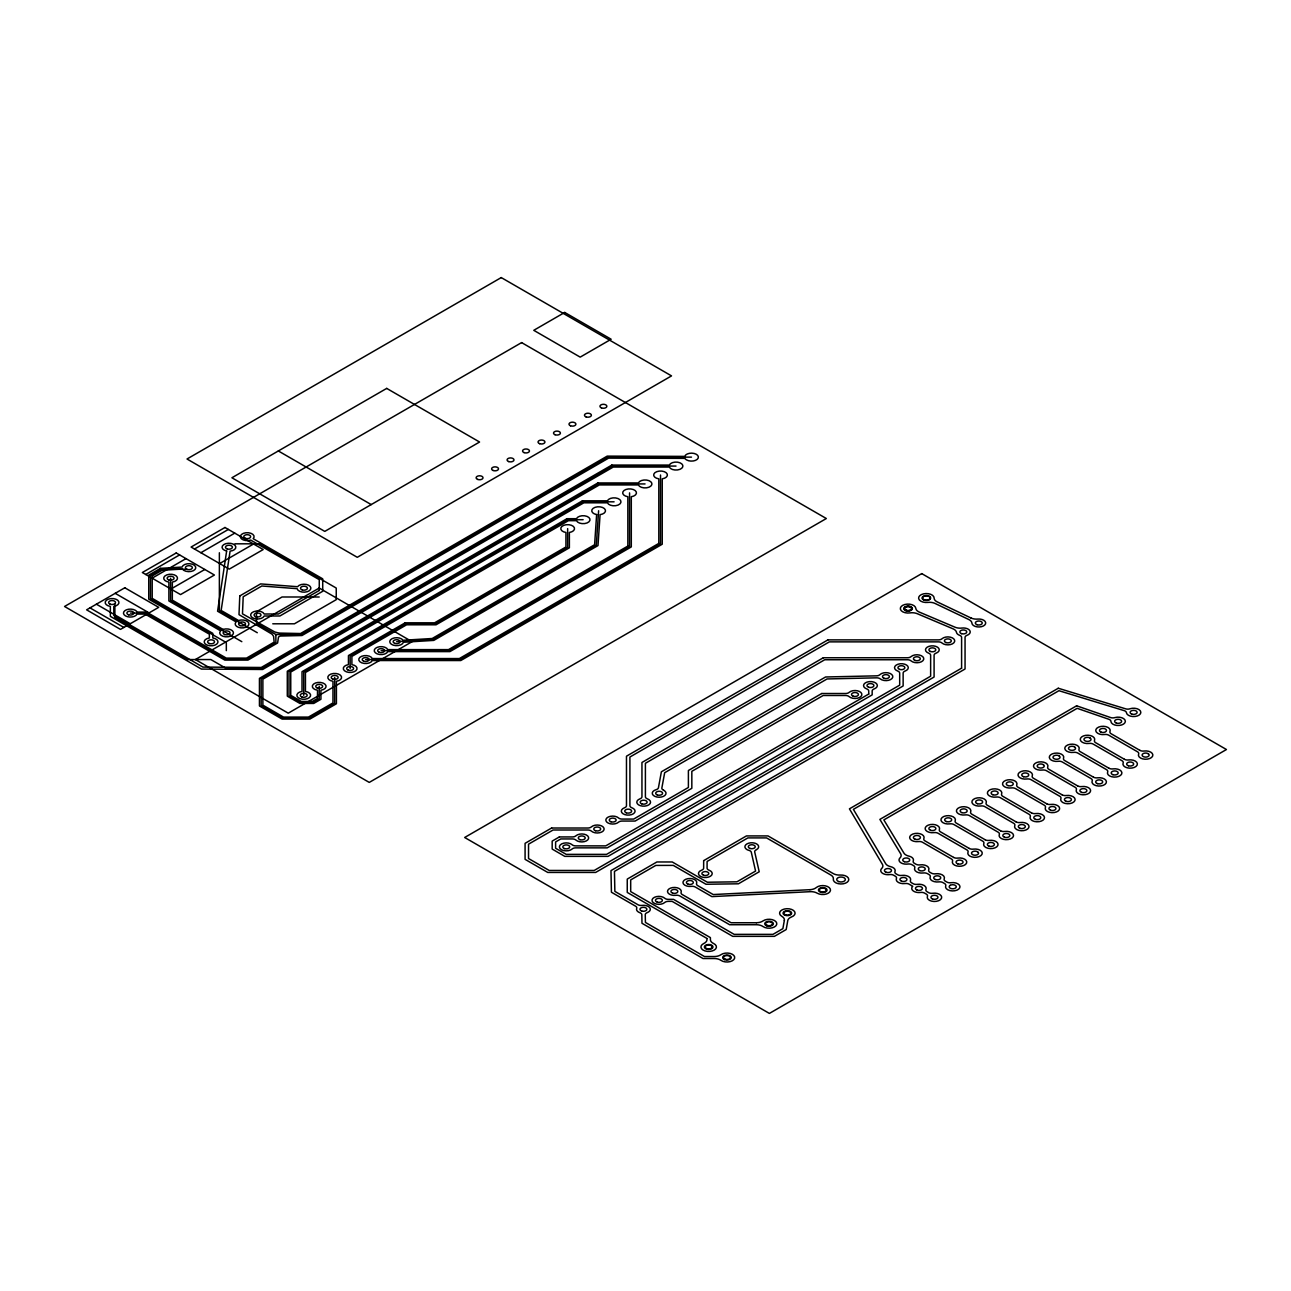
<?xml version="1.0" encoding="UTF-8"?>
<svg xmlns="http://www.w3.org/2000/svg" width="1291" height="1291" viewBox="0 0 1291 1291"><rect width="100%" height="100%" fill="white"/><g stroke="black" fill="none" stroke-linecap="round" stroke-linejoin="round"><path stroke-width="1.5" d="M598.621 510.752L596.297 545.157L432.985 639.448L396.611 641.675M145.722 574.479L179.594 554.92M194.473 549.014L228.362 529.439M152.112 578.174L186.001 558.616M200.88 552.709L234.768 533.135M170.928 589.035L204.801 569.476M219.68 563.554L253.569 543.995M691.492 457.127L607.9 457.127L301.255 634.526L275.871 634.526L256.522 623.359L256.522 611.74L282.051 596.991L319.216 596.991M676.016 466.067L612.547 466.067L261.928 668.48L226.328 668.48L210.853 659.556L187.631 659.556L114.883 617.55L114.883 604.14M645.048 483.931L598.621 483.931L261.169 678.759L261.169 705.58L282.826 718.086L309.146 718.086L334.692 703.337L334.692 677.42M614.096 501.812L583.129 501.812L289.023 671.61L289.023 695.736L300.642 702.449L313.019 702.449L319.216 698.867L319.216 686.36M583.129 519.692L567.701 519.692L303.724 672.095L303.724 695.3M234.849 543.818L259.62 543.818L336.241 588.05L336.241 599.67L294.445 623.795L272.772 623.795M186.082 569.283L161.327 569.283L150.482 575.544L150.482 598.782L226.328 642.563L226.328 650.616M130.359 613.08L145.835 613.08L225.554 659.104L247.226 659.104L275.871 642.563L275.871 634.526M381.119 650.616L449.236 650.616L629.572 546.496L629.572 492.872M365.643 659.556L460.08 659.556L660.524 543.818L660.524 475.007M663.639 790.237L664.026 790.447A6.891 3.986 0 0 1 663.477 796.353A6.891 3.986 0 0 1 653.343 795.401A6.891 3.986 0 0 1 656.07 789.689A4.309 2.485 0 0 0 658.442 787.736L661.379 771.792L825.595 676.984L876.428 675.839A4.309 2.485 0 0 0 879.978 674.612A6.891 3.986 0 0 1 890.225 673.515A6.891 3.986 0 0 1 890.645 679.534A6.891 3.986 0 0 1 880.268 678.905A4.309 2.485 0 0 0 876.557 677.84L827.079 678.953L664.671 772.712L661.863 787.946A4.309 2.485 0 0 0 663.461 790.14M278.34 450.962L371.227 504.587M257.296 632.735L219.373 610.837L219.373 552.758M241.82 641.675L170.606 600.573L170.606 578.223M115.206 593.327L149.078 612.886M706.968 938.444L627.248 892.42L627.248 879.09L656.893 861.968L672.256 861.968L707.371 882.237L736.935 881.818L755.574 871.07L751.297 852.27A4.309 2.485 0 0 0 748.861 850.333A6.923 4.002 0 0 1 746.908 849.559A6.891 3.986 0 0 1 746.908 843.927A6.891 3.986 0 0 1 756.655 843.927A6.891 3.986 0 0 1 756.655 849.559M96.389 604.188L130.278 623.747M89.983 607.883L123.871 627.442M706.968 938.767L706.968 939.638A8.617 4.97 0 0 1 703.789 943.495A7.762 4.486 0 0 0 703.014 950.031A7.762 4.486 0 0 0 714.343 950.031A7.762 4.486 0 0 0 713.584 943.495A8.617 4.97 0 0 1 710.405 939.638L710.405 937.621L630.686 891.597L630.686 879.913L655.796 865.422L673.305 865.39L705.967 884.254L738.404 883.802L759.205 871.78L754.719 852.012A4.309 2.485 0 0 1 756.219 849.785M567.653 528.616L567.653 547.384L435.309 623.795L405.89 623.795L350.168 655.973L350.168 668.48M703.66 860.645L703.643 868.101A4.309 2.485 0 0 1 701.642 870.182A6.891 3.986 0 0 0 700.125 876.153A6.891 3.986 0 0 0 710.55 876.153A6.891 3.986 0 0 0 709.066 870.199A4.309 2.485 0 0 1 707.081 868.101L707.097 861.468L747.876 837.907L766.564 837.907L830.839 875.024A8.617 4.97 0 0 1 833.324 879.042A7.762 4.486 0 0 0 840.78 883.98A7.762 4.486 0 0 0 848.784 879.349A7.762 4.486 0 0 0 840.247 875.04A8.617 4.97 0 0 1 833.276 873.604L768 835.923L746.44 835.923L703.66 860.645M239.787 595.926L238.996 614.645L271.868 634.059A18.574 10.715 0 0 1 273.611 636.495L274.144 642.16L246.516 658.103L226.28 658.103L146.561 612.079L137.04 612.079A6.939 4.002 0 0 0 135.232 610.272A6.891 3.986 0 0 0 124.694 610.804A6.891 3.986 0 0 0 127.486 616.695A6.891 3.986 0 0 0 137.04 614.08L145.125 614.08L224.844 660.104L247.937 660.104L277.597 642.983L278.485 637.092A5.68 3.276 0 0 1 280.325 636.043L301.965 635.527L608.61 458.127L684.94 458.37A6.939 4.002 0 0 0 686.618 459.935A6.891 3.986 0 0 0 697.237 459.338A6.891 3.986 0 0 0 694.09 453.448A6.891 3.986 0 0 0 684.714 456.385L607.19 456.126L300.545 633.526L279.485 633.09A29.047 16.767 0 0 1 274.628 631.896L242.482 613.838L243.192 596.765L261.831 586.001L297.124 588.68A6.907 3.986 0 0 0 307.161 591.73A6.907 3.986 0 0 0 308.63 585.243A6.907 3.986 0 0 0 297.576 586.711L260.604 583.903L239.787 595.926M596.636 514.56L594.602 544.721L432.195 638.496L403.066 640.271A6.891 3.986 0 0 0 392.093 638.674A6.891 3.986 0 0 0 393.287 645.161A6.891 3.986 0 0 0 403.421 642.256L433.776 640.401L597.991 545.577L600.073 514.641A6.891 3.986 0 0 0 604.43 508.606A6.891 3.986 0 0 0 593.118 508.347A6.891 3.986 0 0 0 596.636 514.56M226.651 550.983L217.582 611.224L236.124 621.923A6.891 3.986 0 0 0 240.836 627.862A6.891 3.986 0 0 0 248.84 623.246A6.891 3.986 0 0 0 238.561 620.519L221.148 610.465L230.088 551.144A6.891 3.986 0 0 0 234.93 545.238A6.891 3.986 0 0 0 223.65 544.673A6.891 3.986 0 0 0 226.651 550.983M784.347 920.37L782.879 928.649L772.986 934.361L734.176 934.361L673.547 899.359L668.351 899.359A4.309 2.485 0 0 1 664.72 898.213A6.891 3.986 0 0 0 654.392 897.342A6.891 3.986 0 0 0 654.392 903.361A6.891 3.986 0 0 0 664.72 902.506A4.309 2.485 0 0 1 668.351 901.36L672.127 901.36L732.739 936.346L774.422 936.346L786.187 929.552L787.768 920.58A8.617 4.97 0 0 1 791.609 916.917A7.762 4.486 0 0 0 793.513 910.462A7.762 4.486 0 0 0 782.233 909.8A7.762 4.486 0 0 0 781.862 916.352A8.617 4.97 0 0 1 784.347 920.37M501.247 277.581L187.017 458.999L357.284 557.309L671.53 375.891L501.247 277.581M386.703 388.397L231.912 477.767L324.783 531.392L479.574 442.022L386.703 388.397M564.716 312.438L533.764 330.318L580.192 357.123L611.159 339.243L564.716 312.438M521.612 342.599L64.55 606.48L369.258 782.411L826.337 518.53L521.612 342.599M176.222 552.968L142.333 572.526L180.546 594.586L214.419 575.028L176.222 552.968M224.973 527.486L191.084 547.045L229.298 569.121L263.186 549.546L224.973 527.486M124.807 587.776L86.61 609.836L120.483 629.395L158.696 607.335L124.807 587.776M160.536 568.33L148.755 575.124L148.755 599.185L209.368 634.188L209.368 637.964A6.891 3.986 0 0 0 205.43 644.096A6.891 3.986 0 0 0 216.759 644.096A6.891 3.986 0 0 0 212.821 637.964L212.821 633.365L152.209 598.362L152.209 575.947L162.101 570.235L182.418 569.041A6.891 3.986 0 0 0 193.376 570.687A6.891 3.986 0 0 0 192.23 564.183A6.891 3.986 0 0 0 182.079 567.072L160.536 568.33M319.216 588.05L195.377 659.556L288.248 713.165L412.087 641.675L319.216 588.05M319.264 590.455L278.453 614L264.203 614A6.891 3.986 0 0 0 253.585 611.74A6.891 3.986 0 0 0 253.601 618.276A6.891 3.986 0 0 0 264.219 616.001L279.889 615.985L322.718 591.278L322.718 578.836L253.165 538.686A6.891 3.986 0 0 0 248.453 532.747A6.891 3.986 0 0 0 240.449 537.363A6.891 3.986 0 0 0 250.728 540.09L319.264 579.659L319.264 590.455M611.837 465.067L261.234 667.479L202.897 667.092L113.802 615.517L113.802 606.383A6.891 3.986 0 0 0 117.739 600.25A6.891 3.986 0 0 0 106.411 600.25A6.891 3.986 0 0 0 110.348 606.383L110.348 616.34L201.428 669.077L262.638 669.48L613.257 467.052L669.335 467.052A6.891 3.986 0 0 0 679.954 469.327A6.891 3.986 0 0 0 679.954 462.791A6.891 3.986 0 0 0 669.335 465.067L611.837 465.067M597.894 482.947L259.443 678.356L259.443 705.983L282.116 719.087L309.856 719.087L336.418 703.756L336.418 681.277A6.891 3.986 0 0 0 340.356 675.145A6.891 3.986 0 0 0 329.027 675.145A6.891 3.986 0 0 0 332.965 681.277L332.965 702.933L308.436 717.086L283.552 717.086L262.88 705.16L262.88 679.179L599.331 484.932L638.383 484.932A6.891 3.986 0 0 0 648.986 487.207A6.891 3.986 0 0 0 648.986 480.672A6.891 3.986 0 0 0 638.383 482.947L597.894 482.947M582.419 500.811L287.296 671.207L287.296 696.156L299.915 703.45L313.729 703.45L320.926 699.286L320.926 690.217A6.891 3.986 0 0 0 324.864 684.085A6.891 3.986 0 0 0 313.552 684.085A6.891 3.986 0 0 0 317.489 690.217L317.489 698.463L312.309 701.449L301.352 701.449L290.749 695.333L290.749 672.03L583.855 502.812L607.415 502.812A6.891 3.986 0 0 0 618.034 505.088A6.891 3.986 0 0 0 618.034 498.552A6.891 3.986 0 0 0 607.415 500.811L582.419 500.811M566.991 518.692L302.013 671.675L302.013 691.443A6.891 3.986 0 0 0 298.076 697.576A6.891 3.986 0 0 0 309.388 697.576A6.891 3.986 0 0 0 305.451 691.443L305.451 672.498L568.427 520.676L576.464 520.676A6.891 3.986 0 0 0 587.066 522.952A6.891 3.986 0 0 0 587.066 516.416A6.891 3.986 0 0 0 576.464 518.692L566.991 518.692M405.18 622.811L348.441 655.57L348.441 664.639A6.891 3.986 0 0 0 344.503 670.755A6.891 3.986 0 0 0 355.832 670.755A6.891 3.986 0 0 0 351.894 664.639L351.894 656.393L406.6 624.796L436.019 624.796L569.379 547.804L569.379 532.473A6.891 3.986 0 0 0 573.317 526.357A6.891 3.986 0 0 0 561.988 526.357A6.891 3.986 0 0 0 565.926 532.473L565.926 546.981L434.599 622.811L405.18 622.811M627.846 546.077L448.526 649.615L387.8 649.615A6.891 3.986 0 0 0 377.182 647.34A6.891 3.986 0 0 0 377.182 653.875A6.891 3.986 0 0 0 387.8 651.6L449.946 651.6L631.299 546.916L631.299 496.728A6.891 3.986 0 0 0 635.237 490.596A6.891 3.986 0 0 0 623.908 490.596A6.891 3.986 0 0 0 627.846 496.728L627.846 546.077M658.813 543.398L459.354 658.555L372.324 658.555A6.891 3.986 0 0 0 361.706 656.28A6.891 3.986 0 0 0 361.706 662.816A6.891 3.986 0 0 0 372.324 660.54L460.79 660.54L662.251 544.221L662.251 478.848A6.891 3.986 0 0 0 666.188 472.732A6.891 3.986 0 0 0 654.876 472.732A6.891 3.986 0 0 0 658.813 478.848L658.813 543.398M921.742 573.607L464.663 837.488L769.388 1013.419L1226.45 749.522L921.742 573.607M827.934 639.884L626.474 756.203L626.474 805.681A4.309 2.485 0 0 1 624.489 807.779A6.891 3.986 0 0 0 622.972 813.733A6.891 3.986 0 0 0 633.413 813.733A6.891 3.986 0 0 0 631.912 807.779A4.309 2.485 0 0 1 629.911 805.681L629.911 757.026L829.371 641.869L938.396 641.869A4.309 2.485 0 0 1 942.027 643.031A6.891 3.986 0 0 0 952.355 643.886A6.891 3.986 0 0 0 952.355 637.867A6.891 3.986 0 0 0 942.027 638.738A4.309 2.485 0 0 1 938.396 639.884L827.934 639.884M823.303 657.764L641.95 762.465L641.95 796.741A4.309 2.485 0 0 1 639.965 798.839A6.891 3.986 0 0 0 638.464 804.793A6.891 3.986 0 0 0 648.889 804.793A6.891 3.986 0 0 0 647.388 798.839A4.309 2.485 0 0 1 645.403 796.741L645.403 763.288L824.723 659.749L907.444 659.749A4.309 2.485 0 0 1 911.075 660.895A6.891 3.986 0 0 0 921.403 661.767A6.891 3.986 0 0 0 921.403 655.747A6.891 3.986 0 0 0 911.075 656.603A4.309 2.485 0 0 1 907.444 657.764L823.303 657.764M551.628 828.015L525.082 843.33L525.082 859.354L547.755 872.442L595.635 872.442L934.087 677.033L934.087 655.263A4.309 2.485 0 0 1 936.072 653.165A6.891 3.986 0 0 0 937.573 647.211A6.891 3.986 0 0 0 927.148 647.211A6.891 3.986 0 0 0 928.649 653.165A4.309 2.485 0 0 1 930.633 655.263L930.633 676.21L594.199 870.457L549.191 870.457L528.535 858.531L528.535 844.169L553.064 830L587.792 830A4.309 2.485 0 0 1 591.423 831.146A6.891 3.986 0 0 0 601.751 832.017A6.891 3.986 0 0 0 601.751 825.998A6.891 3.986 0 0 0 591.423 826.853A4.309 2.485 0 0 1 587.792 828.015L551.628 828.015M559.374 836.939L552.177 841.103L552.177 849.075L564.796 856.369L608.013 856.369L903.135 685.973L903.135 673.144A4.309 2.485 0 0 1 905.12 671.046A6.891 3.986 0 0 0 906.621 665.091A6.891 3.986 0 0 0 896.196 665.091A6.891 3.986 0 0 0 897.697 671.046A4.309 2.485 0 0 1 899.682 673.144L899.682 685.15L606.576 854.368L566.216 854.368L555.614 848.252L555.614 841.926L560.794 838.94L572.316 838.94A4.309 2.485 0 0 1 575.947 840.086A6.891 3.986 0 0 0 586.259 840.957A6.891 3.986 0 0 0 586.259 834.922A6.891 3.986 0 0 0 575.947 835.793A4.309 2.485 0 0 1 572.316 836.939L559.374 836.939M821.754 693.509L688.393 770.501L688.393 787.478L633.671 819.075L622.149 819.075A4.309 2.485 0 0 1 618.518 817.929A6.891 3.986 0 0 0 608.206 817.058A6.891 3.986 0 0 0 608.206 823.077A6.891 3.986 0 0 0 618.518 822.206A4.309 2.485 0 0 1 622.149 821.06L635.107 821.06L691.831 788.301L691.831 771.324L823.174 695.494L845.524 695.494A4.309 2.485 0 0 1 849.155 696.64A6.891 3.986 0 0 0 859.483 697.511A6.891 3.986 0 0 0 859.483 691.492A6.891 3.986 0 0 0 849.155 692.363A4.309 2.485 0 0 1 845.524 693.509L821.754 693.509M868.73 694.058L605.753 845.879L575.721 845.879A4.309 2.485 0 0 1 572.091 844.734A6.891 3.986 0 0 0 561.763 843.862A6.891 3.986 0 0 0 561.763 849.881A6.891 3.986 0 0 0 572.091 849.026A4.309 2.485 0 0 1 575.721 847.864L607.19 847.864L872.167 694.881L872.167 691.008A4.309 2.485 0 0 1 874.152 688.926A6.891 3.986 0 0 0 875.669 682.955A6.891 3.986 0 0 0 865.228 682.955A6.891 3.986 0 0 0 866.729 688.926A4.309 2.485 0 0 1 868.73 691.008L868.73 694.058M961.601 668.173L610.982 870.602L611.418 892.226L635.527 906.153A4.309 2.485 0 0 1 636.689 908.444A6.891 3.986 0 0 0 639.787 912.672A4.309 2.485 0 0 1 641.821 914.754L641.982 923.275L703.03 958.519L714.278 958.519A8.617 4.97 0 0 1 720.959 960.359A7.762 4.486 0 0 0 732.271 960.794A7.762 4.486 0 0 0 732.271 954.259A7.762 4.486 0 0 0 720.959 954.695A8.617 4.97 0 0 1 714.278 956.534L704.466 956.534L645.419 922.436L645.258 914.738A4.309 2.485 0 0 1 647.211 912.624A6.891 3.986 0 0 0 649.776 907.751A6.891 3.986 0 0 0 641.95 905.411A4.309 2.485 0 0 1 637.964 904.733L614.855 891.387L614.451 871.409L965.055 668.996L965.055 637.399A4.309 2.485 0 0 1 967.04 635.301A6.891 3.986 0 0 0 969.702 630.428A6.891 3.986 0 0 0 961.892 628.055A8.617 4.97 0 0 1 955.017 627.2L919.337 612.095A8.617 4.97 0 0 1 915.819 608.351A7.762 4.486 0 0 0 907.153 604.123A7.762 4.486 0 0 0 900.456 609.4A7.762 4.486 0 0 0 910.026 612.902A8.617 4.97 0 0 1 917.304 613.709L952.984 628.798A8.617 4.97 0 0 1 956.47 632.332A6.891 3.986 0 0 0 959.616 635.301A4.309 2.485 0 0 1 961.601 637.399L961.601 668.173M1058.281 688.248L849.43 808.844L882.415 864.341A8.617 4.97 0 0 1 881.721 868.44A7.213 4.163 0 0 0 882.173 873.023A7.213 4.163 0 0 0 889.628 874.588A4.309 2.485 0 0 1 893.662 875.25L895.276 876.186A4.309 2.485 0 0 1 896.422 878.509A7.213 4.163 0 0 0 905.104 883.528A4.309 2.485 0 0 1 909.138 884.19L912.737 886.272A7.213 4.163 0 0 0 913.14 890.855A7.213 4.163 0 0 0 920.58 892.452A4.309 2.485 0 0 1 924.598 893.114L926.276 894.082A4.309 2.485 0 0 1 927.422 896.39A7.213 4.163 0 0 0 933.99 901.473A7.213 4.163 0 0 0 941.655 896.938A7.213 4.163 0 0 0 932.699 893.275A4.309 2.485 0 0 1 928.6 892.614L927.099 891.742A4.309 2.485 0 0 1 925.97 889.386A7.213 4.163 0 0 0 917.223 884.351A4.309 2.485 0 0 1 913.14 883.69L911.607 882.802A4.309 2.485 0 0 1 910.462 880.462A7.213 4.163 0 0 0 901.747 875.427A4.309 2.485 0 0 1 897.681 874.765L896.115 873.862A4.309 2.485 0 0 1 894.986 871.522A7.213 4.163 0 0 0 890.629 866.664A8.617 4.97 0 0 1 885.658 863.647L853.383 809.36L1058.927 690.701L1124.122 710.615A4.309 2.485 0 0 1 1126.414 712.648A7.213 4.163 0 0 0 1135.192 716.457A7.213 4.163 0 0 0 1140.324 710.857A7.213 4.163 0 0 0 1129.948 708.791A4.309 2.485 0 0 1 1125.736 708.856L1058.281 688.248M1076.613 705.806L879.881 819.398L900.666 853.771A8.617 4.97 0 0 1 900.005 857.902A7.213 4.163 0 0 0 900.456 862.469A7.213 4.163 0 0 0 907.896 864.034A4.309 2.485 0 0 1 911.93 864.696L913.56 865.632A4.309 2.485 0 0 1 914.706 867.972A7.213 4.163 0 0 0 923.372 872.974A4.309 2.485 0 0 1 927.406 873.636L929.052 874.588A4.309 2.485 0 0 1 930.198 876.896A7.213 4.163 0 0 0 938.847 881.898A4.309 2.485 0 0 1 942.866 882.56L944.544 883.528A4.309 2.485 0 0 1 945.706 885.836A7.213 4.163 0 0 0 952.29 890.919A7.213 4.163 0 0 0 959.939 886.368A7.213 4.163 0 0 0 950.983 882.721A4.309 2.485 0 0 1 946.868 882.06L945.383 881.204A4.309 2.485 0 0 1 944.237 878.832A7.213 4.163 0 0 0 935.507 873.797A4.309 2.485 0 0 1 931.408 873.136L929.875 872.248A4.309 2.485 0 0 1 928.745 869.908A7.213 4.163 0 0 0 920.015 864.873A4.309 2.485 0 0 1 915.948 864.212L914.399 863.308A4.309 2.485 0 0 1 913.27 860.968A7.213 4.163 0 0 0 908.896 856.111A8.617 4.97 0 0 1 903.926 853.109L883.851 819.914L1077.162 708.323L1108.824 719.265A4.309 2.485 0 0 1 1110.922 721.362A7.213 4.163 0 0 0 1119.345 725.429A7.213 4.163 0 0 0 1124.977 719.991A7.213 4.163 0 0 0 1114.795 717.618A4.309 2.485 0 0 1 1110.599 717.554L1076.613 705.806M950.273 885.319L950.241 885.336A3.502 2.017 0 0 0 950.241 888.208A3.502 2.017 0 0 0 955.195 888.208L955.227 888.192A3.502 2.017 0 0 0 955.227 885.319A3.502 2.017 0 0 0 950.273 885.319M809.957 889.693L713.213 894.55L697.769 885.642A4.309 2.485 0 0 1 696.607 883.334A6.891 3.986 0 0 0 690.362 878.509A6.891 3.986 0 0 0 682.987 882.77A6.891 3.986 0 0 0 691.347 886.368A4.309 2.485 0 0 1 695.333 887.046L711.906 896.616L810.248 891.678A8.617 4.97 0 0 1 817.187 893.178A7.762 4.486 0 0 0 828.515 893.049A7.762 4.486 0 0 0 827.531 886.53A7.762 4.486 0 0 0 816.332 887.53A8.617 4.97 0 0 1 809.957 889.693M756.365 922.742L731.077 922.742L682.293 894.566A4.309 2.485 0 0 1 681.132 892.275A6.891 3.986 0 0 0 674.886 887.45A6.891 3.986 0 0 0 667.512 891.71A6.891 3.986 0 0 0 675.871 895.308A4.309 2.485 0 0 1 679.857 895.97L729.641 924.727L756.365 924.727A8.617 4.97 0 0 1 763.046 926.567A7.762 4.486 0 0 0 774.358 927.003A7.762 4.486 0 0 0 774.358 920.467A7.762 4.486 0 0 0 763.046 920.903A8.617 4.97 0 0 1 756.365 922.742M970.977 617.986L937.25 601.913A8.617 4.97 0 0 1 934.119 598.04A7.762 4.486 0 0 0 925.873 593.553A7.762 4.486 0 0 0 918.659 598.588A7.762 4.486 0 0 0 927.874 602.413A8.617 4.97 0 0 1 935.055 603.446L968.783 619.519A8.617 4.97 0 0 1 971.913 623.166A6.891 3.986 0 0 0 979.336 626.974A6.891 3.986 0 0 0 985.646 622.552A6.891 3.986 0 0 0 977.771 619.067A8.617 4.97 0 0 1 970.977 617.986M1148.119 753.654L1148.086 753.637A3.502 2.017 0 0 0 1143.148 753.637A3.502 2.017 0 0 0 1143.148 756.494L1143.164 756.51A3.502 2.017 0 0 0 1148.119 756.51A3.502 2.017 0 0 0 1148.119 753.654M1139.905 750.361L1111.148 733.756A4.309 2.485 0 0 1 1110.002 731.416A7.23 4.163 0 0 0 1103.531 726.284A7.23 4.163 0 0 0 1095.769 730.771A7.23 4.163 0 0 0 1104.66 734.498A4.309 2.485 0 0 1 1108.711 735.16L1137.468 751.765A4.309 2.485 0 0 1 1138.614 754.105A7.23 4.163 0 0 0 1145.069 759.237A7.23 4.163 0 0 0 1152.831 754.751A7.23 4.163 0 0 0 1143.955 751.023A4.309 2.485 0 0 1 1139.905 750.361M1089.991 737.952L1089.959 737.936A3.502 2.017 0 0 0 1085.005 737.936A3.502 2.017 0 0 0 1085.005 740.808L1085.037 740.824A3.502 2.017 0 0 0 1089.991 740.824A3.502 2.017 0 0 0 1089.991 737.952M1124.429 759.286L1095.656 742.696A4.309 2.485 0 0 1 1094.526 740.356A7.23 4.163 0 0 0 1088.055 735.225A7.23 4.163 0 0 0 1080.293 739.711A7.23 4.163 0 0 0 1089.168 743.438A4.309 2.485 0 0 1 1093.219 744.1L1121.976 760.706A4.309 2.485 0 0 1 1123.122 763.046A7.23 4.163 0 0 0 1129.593 768.161A7.23 4.163 0 0 0 1137.355 763.675A7.23 4.163 0 0 0 1128.479 759.947A4.309 2.485 0 0 1 1124.429 759.286M1074.499 746.892L1074.483 746.876A3.502 2.017 0 0 0 1069.529 746.876A3.502 2.017 0 0 0 1069.529 749.732L1069.545 749.748A3.502 2.017 0 0 0 1074.499 749.748A3.502 2.017 0 0 0 1074.499 746.892M1108.937 768.226L1080.18 751.62A4.309 2.485 0 0 1 1079.034 749.28A7.23 4.163 0 0 0 1072.579 744.165A7.23 4.163 0 0 0 1064.817 748.635A7.23 4.163 0 0 0 1073.692 752.379A4.309 2.485 0 0 1 1077.743 753.04L1106.5 769.63A4.309 2.485 0 0 1 1107.646 771.97A7.23 4.163 0 0 0 1114.101 777.101A7.23 4.163 0 0 0 1121.879 772.615A7.23 4.163 0 0 0 1112.987 768.887A4.309 2.485 0 0 1 1108.937 768.226M1059.023 755.832L1058.991 755.816A3.502 2.017 0 0 0 1054.037 755.816A3.502 2.017 0 0 0 1054.037 758.672L1054.069 758.688A3.502 2.017 0 0 0 1059.023 758.688A3.502 2.017 0 0 0 1059.023 755.832M1093.461 777.166L1064.704 760.56A4.309 2.485 0 0 1 1063.558 758.22A7.23 4.163 0 0 0 1057.103 753.089A7.23 4.163 0 0 0 1049.325 757.575A7.23 4.163 0 0 0 1058.217 761.303A4.309 2.485 0 0 1 1062.267 761.964L1091.024 778.57A4.309 2.485 0 0 1 1092.17 780.91A7.23 4.163 0 0 0 1098.625 786.041A7.23 4.163 0 0 0 1106.403 781.555A7.23 4.163 0 0 0 1097.511 777.827A4.309 2.485 0 0 1 1093.461 777.166M1043.209 764.579L1043.176 764.562A3.502 2.017 0 0 0 1038.222 764.562A3.502 2.017 0 0 0 1038.222 767.419L1038.254 767.435A3.502 2.017 0 0 0 1043.209 767.435A3.502 2.017 0 0 0 1043.209 764.579M1077.646 785.912L1048.889 769.307A4.309 2.485 0 0 1 1047.743 766.967A7.23 4.163 0 0 0 1041.288 761.835A7.23 4.163 0 0 0 1033.526 766.321A7.23 4.163 0 0 0 1042.402 770.049A4.309 2.485 0 0 1 1046.452 770.711L1075.209 787.316A4.309 2.485 0 0 1 1076.355 789.656A7.23 4.163 0 0 0 1082.81 794.788A7.23 4.163 0 0 0 1090.588 790.302A7.23 4.163 0 0 0 1081.697 786.574A4.309 2.485 0 0 1 1077.646 785.912M1062.17 794.853L1033.413 778.247A4.309 2.485 0 0 1 1032.267 775.907A7.23 4.163 0 0 0 1025.812 770.775A7.23 4.163 0 0 0 1018.034 775.262A7.23 4.163 0 0 0 1026.926 778.989A4.309 2.485 0 0 1 1030.976 779.651L1059.733 796.257A4.309 2.485 0 0 1 1060.879 798.596A7.23 4.163 0 0 0 1067.334 803.728A7.23 4.163 0 0 0 1075.096 799.242A7.23 4.163 0 0 0 1066.221 795.514A4.309 2.485 0 0 1 1062.17 794.853M1046.694 803.777L1017.937 787.187A4.309 2.485 0 0 1 1016.792 784.847A7.23 4.163 0 0 0 1010.32 779.716A7.23 4.163 0 0 0 1002.558 784.202A7.23 4.163 0 0 0 1011.45 787.93A4.309 2.485 0 0 1 1015.501 788.591L1044.258 805.197A4.309 2.485 0 0 1 1045.403 807.537A7.23 4.163 0 0 0 1051.858 812.652A7.23 4.163 0 0 0 1059.621 808.182A7.23 4.163 0 0 0 1050.745 804.438A4.309 2.485 0 0 1 1046.694 803.777M1031.541 812.91L1002.784 796.305A4.309 2.485 0 0 1 1001.638 793.965A7.23 4.163 0 0 0 995.183 788.849A7.23 4.163 0 0 0 987.421 793.336A7.23 4.163 0 0 0 996.297 797.063A4.309 2.485 0 0 1 1000.347 797.725L1029.105 814.314A4.309 2.485 0 0 1 1030.25 816.654A7.23 4.163 0 0 0 1036.705 821.786A7.23 4.163 0 0 0 1044.484 817.3A7.23 4.163 0 0 0 1035.592 813.572A4.309 2.485 0 0 1 1031.541 812.91M1016.065 821.851L987.308 805.245A4.309 2.485 0 0 1 986.163 802.905A7.23 4.163 0 0 0 979.708 797.773A7.23 4.163 0 0 0 971.929 802.26A7.23 4.163 0 0 0 980.821 805.987A4.309 2.485 0 0 1 984.872 806.649L1013.629 823.255A4.309 2.485 0 0 1 1014.774 825.595A7.23 4.163 0 0 0 1021.229 830.726A7.23 4.163 0 0 0 1028.992 826.24A7.23 4.163 0 0 0 1020.116 822.512A4.309 2.485 0 0 1 1016.065 821.851M1000.59 830.791L971.833 814.185A4.309 2.485 0 0 1 970.687 811.845A7.23 4.163 0 0 0 964.216 806.714A7.23 4.163 0 0 0 956.453 811.2A7.23 4.163 0 0 0 965.345 814.928A4.309 2.485 0 0 1 969.396 815.589L998.153 832.195A4.309 2.485 0 0 1 999.299 834.535A7.23 4.163 0 0 0 1005.754 839.666A7.23 4.163 0 0 0 1013.516 835.18A7.23 4.163 0 0 0 1004.64 831.452A4.309 2.485 0 0 1 1000.59 830.791M985.114 839.731L956.341 823.125A4.309 2.485 0 0 1 955.211 820.786A7.23 4.163 0 0 0 948.74 815.654A7.23 4.163 0 0 0 940.978 820.14A7.23 4.163 0 0 0 949.853 823.868A4.309 2.485 0 0 1 953.904 824.529L982.677 841.135A4.309 2.485 0 0 1 983.807 843.475A7.23 4.163 0 0 0 990.278 848.607A7.23 4.163 0 0 0 998.04 844.12A7.23 4.163 0 0 0 989.164 840.393A4.309 2.485 0 0 1 985.114 839.731M977.513 851.77L977.481 851.753A3.502 2.017 0 0 0 972.526 851.753A3.502 2.017 0 0 0 972.526 854.61L972.559 854.626A3.502 2.017 0 0 0 977.513 854.626A3.502 2.017 0 0 0 977.513 851.77M969.299 848.461L940.542 831.872A4.309 2.485 0 0 1 939.396 829.532A7.23 4.163 0 0 0 932.925 824.4A7.23 4.163 0 0 0 925.163 828.887A7.23 4.163 0 0 0 934.055 832.614A4.309 2.485 0 0 1 938.089 833.276L966.862 849.881A4.309 2.485 0 0 1 967.992 852.221A7.23 4.163 0 0 0 974.463 857.337A7.23 4.163 0 0 0 982.225 852.867A7.23 4.163 0 0 0 973.349 849.123A4.309 2.485 0 0 1 969.299 848.461M953.662 857.434L925.018 840.893A4.309 2.485 0 0 1 923.888 838.521A7.23 4.163 0 0 0 917.546 833.341A7.23 4.163 0 0 0 909.671 837.762A7.23 4.163 0 0 0 918.466 841.571A4.309 2.485 0 0 1 922.452 842.232L951.338 858.902A4.309 2.485 0 0 1 952.5 861.21A7.23 4.163 0 0 0 959.084 866.277A7.23 4.163 0 0 0 966.733 861.743A7.23 4.163 0 0 0 957.761 858.079A4.309 2.485 0 0 1 953.662 857.434M223.085 629.443L172.332 600.154L172.332 582.08A6.891 3.986 0 0 0 176.27 575.947A6.891 3.986 0 0 0 164.941 575.947A6.891 3.986 0 0 0 168.879 582.08L168.879 600.977L220.648 630.863A6.891 3.986 0 0 0 225.36 636.802A6.891 3.986 0 0 0 233.364 632.17A6.891 3.986 0 0 0 223.085 629.443M905.911 610.724A4.309 2.485 0 0 0 912.382 608.577A4.309 2.485 0 0 0 905.911 606.415A4.309 2.485 0 0 0 905.911 610.724M923.936 600.073A4.309 2.485 0 0 0 930.65 598.201A4.309 2.485 0 0 0 924.469 595.78A4.309 2.485 0 0 0 923.936 600.073M706.532 949.127A4.309 2.485 0 0 0 712.987 946.965A4.309 2.485 0 0 0 706.532 944.818A4.309 2.485 0 0 0 706.532 949.127M724.558 959.584A4.309 2.485 0 0 0 731.271 957.696A4.309 2.485 0 0 0 725.09 955.292A4.309 2.485 0 0 0 724.558 959.584M766.644 925.792A4.309 2.485 0 0 0 773.357 923.92A4.309 2.485 0 0 0 767.177 921.5A4.309 2.485 0 0 0 766.644 925.792M784.928 915.238A4.309 2.485 0 0 0 791.641 913.35A4.309 2.485 0 0 0 785.461 910.946A4.309 2.485 0 0 0 784.928 915.238M838.617 881.559A4.309 2.485 0 0 0 845.331 879.671A4.309 2.485 0 0 0 839.15 877.267A4.309 2.485 0 0 0 838.617 881.559M820.592 892.21A4.309 2.485 0 0 0 827.063 890.048A4.309 2.485 0 0 0 820.592 887.901A4.309 2.485 0 0 0 820.592 892.21M906.185 610.465A3.776 2.179 0 0 0 911.849 608.577A3.776 2.179 0 0 0 906.185 606.689A3.776 2.179 0 0 0 906.185 610.465M906.347 610.304A3.453 1.985 0 0 0 911.527 608.577A3.453 1.985 0 0 0 906.347 606.851A3.453 1.985 0 0 0 906.347 610.304M924.243 599.815A3.776 2.179 0 0 0 930.117 598.169A3.776 2.179 0 0 0 924.711 596.055A3.776 2.179 0 0 0 924.243 599.815M555.049 434.728A3.453 1.985 0 0 0 560.407 433.227A3.453 1.985 0 0 0 555.469 431.291A3.453 1.985 0 0 0 555.049 434.728M524.081 452.608A3.453 1.985 0 0 0 529.455 451.108A3.453 1.985 0 0 0 524.517 449.171A3.453 1.985 0 0 0 524.081 452.608M570.525 425.804A3.453 1.985 0 0 0 575.899 424.287A3.453 1.985 0 0 0 570.945 422.367A3.453 1.985 0 0 0 570.525 425.804M477.638 479.413A3.453 1.985 0 0 0 483.012 477.912A3.453 1.985 0 0 0 478.073 475.976A3.453 1.985 0 0 0 477.638 479.413M539.557 443.668A3.453 1.985 0 0 0 544.931 442.168A3.453 1.985 0 0 0 539.993 440.231A3.453 1.985 0 0 0 539.557 443.668M508.606 461.549A3.453 1.985 0 0 0 513.979 460.048A3.453 1.985 0 0 0 509.025 458.111A3.453 1.985 0 0 0 508.606 461.549M493.13 470.489A3.453 1.985 0 0 0 498.504 468.972A3.453 1.985 0 0 0 493.549 467.052A3.453 1.985 0 0 0 493.13 470.489M601.477 407.924A3.453 1.985 0 0 0 606.851 406.423A3.453 1.985 0 0 0 601.913 404.486A3.453 1.985 0 0 0 601.477 407.924M586.001 416.864A3.453 1.985 0 0 0 591.375 415.363A3.453 1.985 0 0 0 586.421 413.427A3.453 1.985 0 0 0 586.001 416.864M821.028 891.774A3.453 1.985 0 0 0 826.208 890.048A3.453 1.985 0 0 0 821.028 888.321A3.453 1.985 0 0 0 821.028 891.774M932.554 899.004A3.502 2.017 0 0 0 937.96 897.423A3.502 2.017 0 0 0 932.877 895.502A3.502 2.017 0 0 0 932.554 899.004M917.046 890.08A3.502 2.017 0 0 0 922.452 888.498A3.502 2.017 0 0 0 917.368 886.594A3.502 2.017 0 0 0 917.046 890.08M886.046 872.232A3.502 2.017 0 0 0 891.468 870.65A3.502 2.017 0 0 0 886.384 868.73A3.502 2.017 0 0 0 886.046 872.232M901.538 881.172A3.502 2.017 0 0 0 906.944 879.591A3.502 2.017 0 0 0 901.86 877.67A3.502 2.017 0 0 0 901.538 881.172M935.33 879.526A3.502 2.017 0 0 0 940.736 877.945A3.502 2.017 0 0 0 935.652 876.024A3.502 2.017 0 0 0 935.33 879.526M904.329 861.678A3.502 2.017 0 0 0 909.752 860.096A3.502 2.017 0 0 0 904.668 858.176A3.502 2.017 0 0 0 904.329 861.678M919.821 870.602A3.502 2.017 0 0 0 925.227 869.021A3.502 2.017 0 0 0 920.144 867.116A3.502 2.017 0 0 0 919.821 870.602M957.761 863.857A3.502 2.017 0 0 0 963.07 862.162A3.502 2.017 0 0 0 957.857 860.355A3.502 2.017 0 0 0 957.761 863.857M1050.632 810.248A3.502 2.017 0 0 0 1055.941 808.553A3.502 2.017 0 0 0 1050.745 806.746A3.502 2.017 0 0 0 1050.632 810.248M1066.108 801.308A3.502 2.017 0 0 0 1071.417 799.613A3.502 2.017 0 0 0 1066.221 797.806A3.502 2.017 0 0 0 1066.108 801.308M1081.584 792.367A3.502 2.017 0 0 0 1086.893 790.673A3.502 2.017 0 0 0 1081.697 788.866A3.502 2.017 0 0 0 1081.584 792.367M989.051 846.186A3.502 2.017 0 0 0 994.36 844.492A3.502 2.017 0 0 0 989.164 842.684A3.502 2.017 0 0 0 989.051 846.186M1004.527 837.246A3.502 2.017 0 0 0 1009.836 835.551A3.502 2.017 0 0 0 1004.64 833.744A3.502 2.017 0 0 0 1004.527 837.246M1020.003 828.306A3.502 2.017 0 0 0 1025.312 826.611A3.502 2.017 0 0 0 1020.116 824.804A3.502 2.017 0 0 0 1020.003 828.306M1035.479 819.365A3.502 2.017 0 0 0 1040.788 817.671A3.502 2.017 0 0 0 1035.592 815.864A3.502 2.017 0 0 0 1035.479 819.365M1097.398 783.621A3.502 2.017 0 0 0 1102.708 781.926A3.502 2.017 0 0 0 1097.511 780.119A3.502 2.017 0 0 0 1097.398 783.621M1112.89 774.681A3.502 2.017 0 0 0 1118.184 772.986A3.502 2.017 0 0 0 1112.987 771.179A3.502 2.017 0 0 0 1112.89 774.681M1128.366 765.757A3.502 2.017 0 0 0 1133.676 764.062A3.502 2.017 0 0 0 1128.479 762.255A3.502 2.017 0 0 0 1128.366 765.757M1101.175 732.191A3.502 2.017 0 0 0 1106.484 730.496A3.502 2.017 0 0 0 1101.288 728.689A3.502 2.017 0 0 0 1101.175 732.191M992.827 794.74A3.502 2.017 0 0 0 998.137 793.045A3.502 2.017 0 0 0 992.94 791.238A3.502 2.017 0 0 0 992.827 794.74M977.352 803.68A3.502 2.017 0 0 0 982.661 801.985A3.502 2.017 0 0 0 977.465 800.178A3.502 2.017 0 0 0 977.352 803.68M961.86 812.62A3.502 2.017 0 0 0 967.169 810.926A3.502 2.017 0 0 0 961.973 809.118A3.502 2.017 0 0 0 961.86 812.62M946.384 821.56A3.502 2.017 0 0 0 951.693 819.866A3.502 2.017 0 0 0 946.497 818.058A3.502 2.017 0 0 0 946.384 821.56M1116.328 723.057A3.502 2.017 0 0 0 1121.637 721.362A3.502 2.017 0 0 0 1116.441 719.555A3.502 2.017 0 0 0 1116.328 723.057M1023.456 776.682A3.502 2.017 0 0 0 1028.766 774.987A3.502 2.017 0 0 0 1023.569 773.18A3.502 2.017 0 0 0 1023.456 776.682M1007.964 785.606A3.502 2.017 0 0 0 1013.274 783.911A3.502 2.017 0 0 0 1008.077 782.104A3.502 2.017 0 0 0 1007.964 785.606M930.569 830.291A3.502 2.017 0 0 0 935.878 828.596A3.502 2.017 0 0 0 930.682 826.789A3.502 2.017 0 0 0 930.569 830.291M915.093 839.231A3.502 2.017 0 0 0 920.402 837.536A3.502 2.017 0 0 0 915.206 835.729A3.502 2.017 0 0 0 915.093 839.231M1131.804 714.117A3.502 2.017 0 0 0 1137.113 712.422A3.502 2.017 0 0 0 1131.917 710.615A3.502 2.017 0 0 0 1131.804 714.117M641.708 911.026A3.453 1.985 0 0 0 646.872 909.3A3.453 1.985 0 0 0 641.708 907.573A3.453 1.985 0 0 0 641.708 911.026M564.554 848.607A3.453 1.985 0 0 0 569.718 846.88A3.453 1.985 0 0 0 564.554 845.153A3.453 1.985 0 0 0 564.554 848.607M595.506 830.726A3.453 1.985 0 0 0 600.686 829A3.453 1.985 0 0 0 595.506 827.273A3.453 1.985 0 0 0 595.506 830.726M930.44 651.471A3.453 1.985 0 0 0 935.797 649.954A3.453 1.985 0 0 0 930.859 648.034A3.453 1.985 0 0 0 930.44 651.471M580.03 839.666A3.453 1.985 0 0 0 585.21 837.94A3.453 1.985 0 0 0 580.03 836.213A3.453 1.985 0 0 0 580.03 839.666M899.682 669.416A3.453 1.985 0 0 0 904.846 667.689A3.453 1.985 0 0 0 899.682 665.962A3.453 1.985 0 0 0 899.682 669.416M703.627 875.266A3.453 1.985 0 0 0 708.791 873.539A3.453 1.985 0 0 0 703.627 871.828A3.453 1.985 0 0 0 703.627 875.266M657.184 902.086A3.453 1.985 0 0 0 662.364 900.36A3.453 1.985 0 0 0 657.184 898.633A3.453 1.985 0 0 0 657.184 902.086M785.622 914.899A3.453 1.985 0 0 0 790.786 913.173A3.453 1.985 0 0 0 785.622 911.462A3.453 1.985 0 0 0 785.622 914.899M626.264 812.781A3.453 1.985 0 0 0 631.638 811.264A3.453 1.985 0 0 0 626.684 809.344A3.453 1.985 0 0 0 626.264 812.781M945.916 642.531A3.453 1.985 0 0 0 951.289 641.03A3.453 1.985 0 0 0 946.335 639.093A3.453 1.985 0 0 0 945.916 642.531M610.998 821.786A3.453 1.985 0 0 0 616.162 820.059A3.453 1.985 0 0 0 610.998 818.349A3.453 1.985 0 0 0 610.998 821.786M853.238 696.22A3.453 1.985 0 0 0 858.418 694.51A3.453 1.985 0 0 0 853.238 692.783A3.453 1.985 0 0 0 853.238 696.22M641.74 803.841A3.453 1.985 0 0 0 647.114 802.34A3.453 1.985 0 0 0 642.16 800.404A3.453 1.985 0 0 0 641.74 803.841M914.948 660.395A3.453 1.985 0 0 0 920.322 658.894A3.453 1.985 0 0 0 915.384 656.958A3.453 1.985 0 0 0 914.948 660.395M657.216 794.901A3.453 1.985 0 0 0 662.59 793.4A3.453 1.985 0 0 0 657.652 791.464A3.453 1.985 0 0 0 657.216 794.901M883.996 678.275A3.453 1.985 0 0 0 889.37 676.774A3.453 1.985 0 0 0 884.416 674.838A3.453 1.985 0 0 0 883.996 678.275M672.676 893.146A3.453 1.985 0 0 0 677.84 891.419A3.453 1.985 0 0 0 672.676 889.693A3.453 1.985 0 0 0 672.676 893.146M767.338 925.453A3.453 1.985 0 0 0 772.502 923.743A3.453 1.985 0 0 0 767.338 922.016A3.453 1.985 0 0 0 767.338 925.453M688.151 884.206A3.453 1.985 0 0 0 693.315 882.479A3.453 1.985 0 0 0 688.151 880.752A3.453 1.985 0 0 0 688.151 884.206M868.73 687.296A3.453 1.985 0 0 0 873.894 685.569A3.453 1.985 0 0 0 868.73 683.843A3.453 1.985 0 0 0 868.73 687.296M977.077 624.731A3.453 1.985 0 0 0 982.257 623.004A3.453 1.985 0 0 0 977.077 621.278A3.453 1.985 0 0 0 977.077 624.731M706.758 948.627A3.453 1.985 0 0 0 712.132 947.11A3.453 1.985 0 0 0 707.178 945.173A3.453 1.985 0 0 0 706.758 948.627M750.055 848.461A3.453 1.985 0 0 0 755.235 846.735A3.453 1.985 0 0 0 750.055 845.008A3.453 1.985 0 0 0 750.055 848.461M961.601 633.671A3.453 1.985 0 0 0 966.765 631.945A3.453 1.985 0 0 0 961.601 630.218A3.453 1.985 0 0 0 961.601 633.671M725.252 959.245A3.453 1.985 0 0 0 730.416 957.519A3.453 1.985 0 0 0 725.252 955.808A3.453 1.985 0 0 0 725.252 959.245M332.965 679.147A3.453 1.985 0 0 0 338.129 677.42A3.453 1.985 0 0 0 332.965 675.693A3.453 1.985 0 0 0 332.965 679.147M317.279 688.006A3.453 1.985 0 0 0 322.653 686.505A3.453 1.985 0 0 0 317.699 684.569A3.453 1.985 0 0 0 317.279 688.006M255.602 616.646A3.453 1.985 0 0 0 260.976 615.145A3.453 1.985 0 0 0 256.038 613.209A3.453 1.985 0 0 0 255.602 616.646M245.306 538.315A3.453 1.985 0 0 0 250.664 536.814A3.453 1.985 0 0 0 245.726 534.877A3.453 1.985 0 0 0 245.306 538.315M209.368 643.547A3.453 1.985 0 0 0 214.548 641.821A3.453 1.985 0 0 0 209.368 640.094A3.453 1.985 0 0 0 209.368 643.547M187.163 569.396A3.453 1.985 0 0 0 192.343 567.669A3.453 1.985 0 0 0 187.163 565.942A3.453 1.985 0 0 0 187.163 569.396M363.723 661.202A3.453 1.985 0 0 0 369.081 659.685A3.453 1.985 0 0 0 364.143 657.764A3.453 1.985 0 0 0 363.723 661.202M348.231 670.142A3.453 1.985 0 0 0 353.605 668.625A3.453 1.985 0 0 0 348.667 666.689A3.453 1.985 0 0 0 348.231 670.142M379.199 652.262A3.453 1.985 0 0 0 384.573 650.761A3.453 1.985 0 0 0 379.619 648.824A3.453 1.985 0 0 0 379.199 652.262M394.885 643.402A3.453 1.985 0 0 0 400.049 641.675A3.453 1.985 0 0 0 394.885 639.949A3.453 1.985 0 0 0 394.885 643.402M224.65 634.526A3.453 1.985 0 0 0 230.024 633.026A3.453 1.985 0 0 0 225.07 631.089A3.453 1.985 0 0 0 224.65 634.526M168.879 579.949A3.453 1.985 0 0 0 174.059 578.223A3.453 1.985 0 0 0 168.879 576.496A3.453 1.985 0 0 0 168.879 579.949M240.126 625.586A3.453 1.985 0 0 0 245.5 624.086A3.453 1.985 0 0 0 240.546 622.149A3.453 1.985 0 0 0 240.126 625.586M227.216 548.949A3.453 1.985 0 0 0 232.396 547.223A3.453 1.985 0 0 0 227.216 545.496A3.453 1.985 0 0 0 227.216 548.949M301.804 696.946A3.453 1.985 0 0 0 307.161 695.446A3.453 1.985 0 0 0 302.223 693.509A3.453 1.985 0 0 0 301.804 696.946M128.632 614.806A3.453 1.985 0 0 0 133.812 613.08A3.453 1.985 0 0 0 128.632 611.353A3.453 1.985 0 0 0 128.632 614.806M302.255 589.922A3.453 1.985 0 0 0 307.419 588.196A3.453 1.985 0 0 0 302.255 586.469A3.453 1.985 0 0 0 302.255 589.922M110.138 604.172A3.453 1.985 0 0 0 115.512 602.671A3.453 1.985 0 0 0 110.574 600.735A3.453 1.985 0 0 0 110.138 604.172"/></g></svg>
